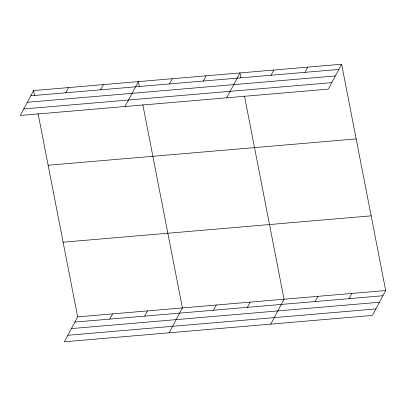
<?xml version="1.0" encoding="UTF-8"?>
<svg xmlns="http://www.w3.org/2000/svg" width="406" height="406" viewBox="0 0 406 406"><rect width="100%" height="100%" fill="white"/><g stroke="black" fill="none" stroke-linecap="round" stroke-linejoin="round"><path stroke-width="0.61" d="M33.591 90.568L20.3 115.461L328.337 89.127L341.629 64.234L33.591 90.568L34.561 95.547M65.721 92.796L68.502 87.584M100.632 89.812L103.413 84.6M125.033 106.509L138.324 81.616L139.294 86.595M169.424 83.93L172.21 78.718M203.31 81.033L206.091 75.82M38.078 113.594L77.663 316.873L64.371 341.766L372.409 315.432L385.7 290.539L341.629 64.234M226.685 97.821L239.976 72.923L240.946 77.901M109.793 319.101L112.574 313.889M271.076 75.242L273.862 70.03M144.703 316.117L147.485 310.905M304.962 72.344L307.743 67.132M169.104 332.813L182.395 307.921L142.81 104.641M213.495 310.235L216.281 305.023M247.381 307.337L250.162 302.125M270.756 324.12L284.048 299.227L244.463 95.953M315.147 301.541L317.934 296.329M349.033 298.649L351.814 293.436M30.81 95.78L338.848 69.446M27.339 102.276L335.376 75.942M23.766 108.97L331.803 82.631M48.136 165.247L356.174 138.913M63.118 242.194L371.155 215.855M77.663 316.873L385.7 290.539M74.882 322.085L382.919 295.751M71.41 328.581L379.448 302.247M67.838 335.27L375.875 308.936"/></g></svg>
